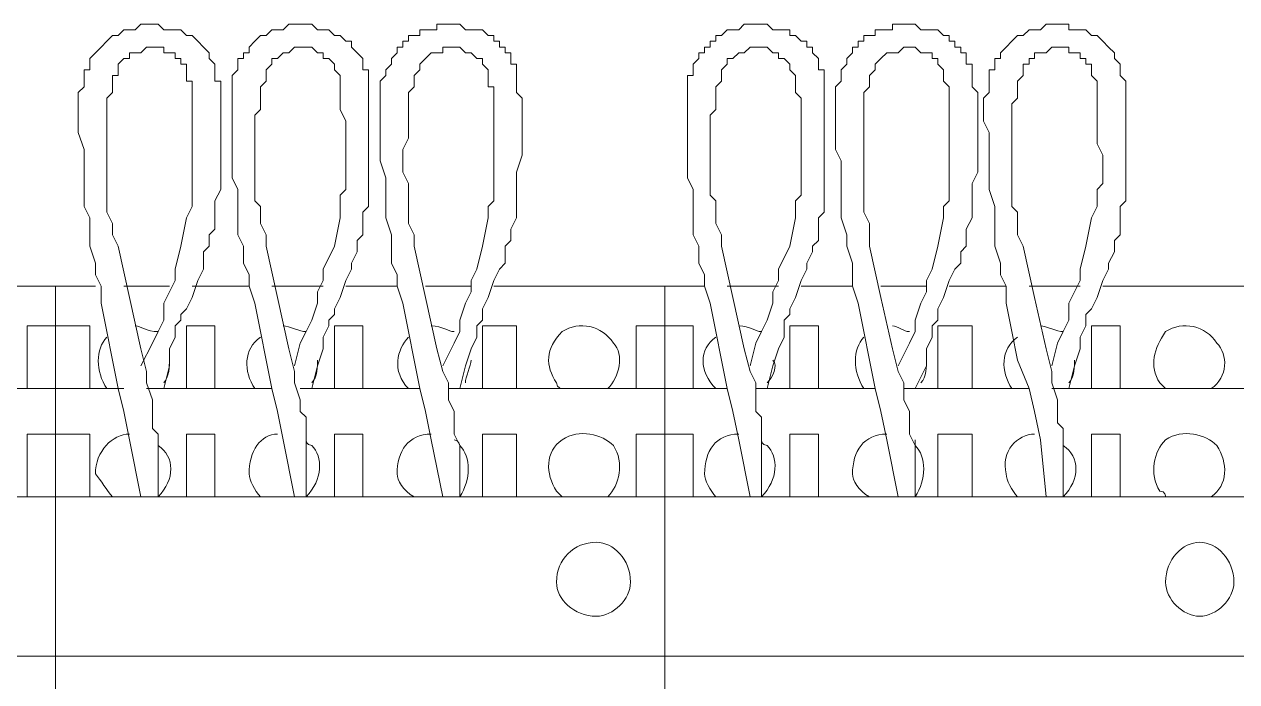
# Model space of a CAD drawing. Header units: millimetres. Extents: x 1004 to 59588, y 686 to 38112.
# Drawn here: x 17653.5 to 17778.8, y 2305.5 to 2373.4 of the extents above; entities that cross this region are included whole.
import ezdxf

# ---------------------------------------------------------------- set-up
doc = ezdxf.new("R2010")
doc.units = ezdxf.units.MM
doc.layers.add('PDF14_Geometry', color=7, linetype='Continuous')

msp = doc.modelspace()

# ---------------------------------------------------------------- linework, layer by layer
at = {"layer": 'PDF14_Geometry', "lineweight": 0}
for points in [[(17667.9, 2335.75), (17668.49, 2338.11), (17668.49, 2339.87), (17669.08, 2341.05), (17669.08, 2342.23), (17669.67, 2342.81), (17669.67, 2343.4), (17670.26, 2343.99), (17670.84, 2345.17), (17671.43, 2346.93), (17672.02, 2348.11), (17672.02, 2348.7), (17672.02, 2349.87), (17672.61, 2350.46), (17672.61, 2351.05), (17672.61, 2351.64), (17673.2, 2352.23), (17673.2, 2353.4), (17673.2, 2353.99), (17673.2, 2354.58), (17673.2, 2355.17), (17673.79, 2356.34), (17673.79, 2356.93), (17673.79, 2358.11), (17673.79, 2359.87), (17673.79, 2361.05), (17673.79, 2362.81), (17673.79, 2363.99), (17673.79, 2365.75), (17673.79, 2366.34), (17673.79, 2366.93), (17673.79, 2367.52), (17673.2, 2367.52), (17673.2, 2368.11), (17673.2, 2368.7), (17673.2, 2369.28), (17672.61, 2369.87), (17672.61, 2370.46), (17672.02, 2371.05), (17671.43, 2371.64), (17670.84, 2372.23), (17670.26, 2372.23), (17669.67, 2372.81), (17669.08, 2372.81), (17668.49, 2372.81), (17667.9, 2372.81), (17667.32, 2373.4), (17666.73, 2373.4), (17666.14, 2373.4), (17665.55, 2373.4), (17664.96, 2372.81), (17664.37, 2372.81), (17663.79, 2372.81), (17663.2, 2372.23), (17662.61, 2372.23), (17662.02, 2371.64), (17661.43, 2371.05), (17660.84, 2370.46), (17660.26, 2369.87), (17660.26, 2369.28), (17660.26, 2368.7), (17659.67, 2368.7), (17659.67, 2368.11), (17659.67, 2367.52), (17659.67, 2366.93), (17659.08, 2366.34), (17659.08, 2365.75), (17659.08, 2365.17), (17659.08, 2363.99), (17659.08, 2363.4), (17659.08, 2362.23), (17659.67, 2360.46), (17659.67, 2359.28), (17659.67, 2357.52), (17659.67, 2356.34), (17659.67, 2354.58), (17660.26, 2353.4), (17660.26, 2351.64), (17660.26, 2350.46), (17660.84, 2348.7), (17660.84, 2347.52), (17661.43, 2346.34), (17661.43, 2344.58), (17662.02, 2341.64), (17662.61, 2338.7), (17663.2, 2335.75), (17663.79, 2333.4), (17664.37, 2330.46), (17665.55, 2324.58)], [(17665.55, 2373.4), (17665.55, 2373.4)], [(17667.32, 2373.4), (17667.32, 2373.4)], [(17683.2, 2335.75), (17683.79, 2338.11), (17684.37, 2339.87), (17684.37, 2341.05), (17684.96, 2342.23), (17684.96, 2342.81), (17685.55, 2343.4), (17685.55, 2343.99), (17686.14, 2345.17), (17686.73, 2346.93), (17687.32, 2348.11), (17687.32, 2348.7), (17687.9, 2349.87), (17687.9, 2350.46), (17687.9, 2351.05), (17688.49, 2351.64), (17688.49, 2352.23), (17688.49, 2353.4), (17688.49, 2353.99), (17689.08, 2354.58), (17689.08, 2355.17), (17689.08, 2356.34), (17689.08, 2356.93), (17689.08, 2358.11), (17689.08, 2359.87), (17689.08, 2361.05), (17689.08, 2362.81), (17689.08, 2363.99), (17689.08, 2365.75), (17689.08, 2366.34), (17689.08, 2366.93), (17689.08, 2367.52), (17689.08, 2368.11), (17689.08, 2368.7), (17688.49, 2368.7), (17688.49, 2369.28), (17688.49, 2369.87), (17687.9, 2370.46), (17687.32, 2371.05), (17687.32, 2371.64), (17686.73, 2371.64), (17686.14, 2372.23), (17685.55, 2372.23), (17684.96, 2372.81), (17684.37, 2372.81), (17683.79, 2372.81), (17683.2, 2373.4), (17682.61, 2373.4), (17682.02, 2373.4), (17681.43, 2373.4), (17680.84, 2373.4), (17680.26, 2372.81), (17679.67, 2372.81), (17679.08, 2372.81), (17678.49, 2372.23), (17677.9, 2372.23), (17677.32, 2371.64), (17676.73, 2371.05), (17676.73, 2370.46), (17676.14, 2370.46), (17676.14, 2369.87), (17675.55, 2369.87), (17675.55, 2369.28), (17675.55, 2368.7), (17674.96, 2368.11), (17674.96, 2367.52), (17674.96, 2366.93), (17674.96, 2366.34), (17674.96, 2365.75), (17674.96, 2365.17), (17674.96, 2363.99), (17674.96, 2363.4), (17674.96, 2362.23), (17674.96, 2360.46), (17674.96, 2359.28), (17674.96, 2357.52), (17675.55, 2356.34), (17675.55, 2354.58), (17675.55, 2353.4), (17675.55, 2351.64), (17676.14, 2350.46), (17676.14, 2348.7), (17676.73, 2347.52), (17676.73, 2346.34), (17677.32, 2344.58), (17677.9, 2341.64), (17678.49, 2338.7), (17679.08, 2335.75)], [(17681.43, 2373.4), (17681.43, 2373.4)], [(17698.49, 2335.75), (17699.08, 2338.11), (17699.67, 2339.87), (17700.26, 2341.05), (17700.26, 2342.23), (17700.84, 2342.81), (17700.84, 2343.4), (17700.84, 2343.99), (17701.43, 2345.17), (17702.02, 2346.93), (17702.61, 2348.11), (17703.2, 2348.7), (17703.2, 2349.87), (17703.2, 2350.46), (17703.79, 2351.05), (17703.79, 2351.64), (17703.79, 2352.23), (17704.37, 2353.4), (17704.37, 2353.99), (17704.37, 2354.58), (17704.37, 2355.17), (17704.37, 2356.34), (17704.37, 2356.93), (17704.37, 2358.11), (17704.96, 2359.87), (17704.96, 2361.05), (17704.96, 2362.81), (17704.96, 2363.99), (17704.96, 2365.75), (17704.37, 2366.34), (17704.37, 2366.93), (17704.37, 2367.52), (17704.37, 2368.11), (17704.37, 2368.7), (17704.37, 2369.28), (17703.79, 2369.28), (17703.79, 2369.87), (17703.79, 2370.46), (17703.2, 2370.46), (17703.2, 2371.05), (17702.61, 2371.05), (17702.61, 2371.64), (17702.02, 2371.64), (17702.02, 2372.23), (17701.43, 2372.23), (17700.84, 2372.81), (17700.26, 2372.81), (17699.67, 2372.81), (17699.08, 2372.81), (17698.49, 2373.4), (17697.9, 2373.4), (17697.32, 2373.4), (17696.73, 2373.4), (17696.14, 2373.4), (17696.14, 2372.81), (17695.55, 2372.81), (17694.96, 2372.81), (17694.37, 2372.81), (17694.37, 2372.23), (17693.79, 2372.23), (17693.2, 2372.23), (17693.2, 2371.64), (17692.61, 2371.64), (17692.61, 2371.05), (17692.02, 2371.05), (17692.02, 2370.46), (17691.43, 2369.87), (17691.43, 2369.28), (17690.84, 2368.7), (17690.84, 2368.11), (17690.26, 2367.52), (17690.26, 2366.93), (17690.26, 2366.34), (17690.26, 2365.75), (17690.26, 2365.17), (17690.26, 2363.99), (17690.26, 2363.4), (17690.26, 2362.23), (17690.26, 2360.46), (17690.26, 2359.28), (17690.84, 2357.52), (17690.84, 2356.34), (17690.84, 2354.58), (17690.84, 2353.4), (17691.43, 2351.64), (17691.43, 2350.46), (17691.43, 2348.7), (17692.02, 2347.52), (17692.02, 2346.34), (17692.61, 2344.58), (17693.2, 2341.64), (17693.79, 2338.7), (17694.37, 2335.75)], [(17697.9, 2373.4), (17697.9, 2373.4)], [(17730.26, 2335.75), (17730.84, 2338.11), (17731.43, 2339.87), (17732.02, 2341.05), (17732.02, 2342.23), (17732.02, 2342.81), (17732.61, 2343.4), (17732.61, 2343.99), (17733.2, 2345.17), (17733.79, 2346.93), (17734.37, 2348.11), (17734.37, 2348.7), (17734.96, 2349.87), (17734.96, 2350.46), (17735.55, 2351.05), (17735.55, 2351.64), (17735.55, 2352.23), (17735.55, 2353.4), (17736.14, 2353.99), (17736.14, 2354.58), (17736.14, 2355.17), (17736.14, 2356.34), (17736.14, 2356.93), (17736.14, 2358.11), (17736.14, 2359.87), (17736.14, 2361.05), (17736.14, 2362.81), (17736.14, 2363.99), (17736.14, 2365.75), (17736.14, 2366.34), (17736.14, 2366.93), (17736.14, 2367.52), (17736.14, 2368.11), (17736.14, 2368.7), (17735.55, 2368.7), (17735.55, 2369.28), (17735.55, 2369.87), (17734.96, 2370.46), (17734.96, 2371.05), (17734.37, 2371.05), (17734.37, 2371.64), (17733.79, 2371.64), (17733.2, 2372.23), (17732.61, 2372.23), (17732.61, 2372.81), (17732.02, 2372.81), (17731.43, 2372.81), (17730.84, 2372.81), (17730.26, 2373.4), (17729.67, 2373.4), (17729.08, 2373.4), (17728.49, 2373.4), (17727.9, 2373.4), (17727.32, 2372.81), (17726.73, 2372.81), (17726.14, 2372.81), (17725.55, 2372.23), (17724.96, 2372.23), (17724.96, 2371.64), (17724.37, 2371.64), (17724.37, 2371.05), (17723.79, 2371.05), (17723.79, 2370.46), (17723.2, 2370.46), (17723.2, 2369.87), (17722.61, 2369.28), (17722.61, 2368.7), (17722.61, 2368.11), (17722.02, 2368.11), (17722.02, 2367.52), (17722.02, 2366.93), (17722.02, 2366.34), (17722.02, 2365.75), (17722.02, 2365.17), (17722.02, 2363.99), (17722.02, 2363.4), (17722.02, 2362.23), (17722.02, 2360.46), (17722.02, 2359.28), (17722.02, 2357.52), (17722.61, 2356.34), (17722.61, 2354.58), (17722.61, 2353.4), (17722.61, 2351.64), (17723.2, 2350.46), (17723.2, 2348.7), (17723.79, 2347.52), (17723.79, 2346.34)], [(17729.08, 2373.4), (17729.08, 2373.4)], [(17745.55, 2335.75), (17746.73, 2338.11), (17746.73, 2339.87), (17747.32, 2341.05), (17747.32, 2342.23), (17747.9, 2342.81), (17747.9, 2343.4), (17747.9, 2343.99), (17748.49, 2345.17), (17749.08, 2346.93), (17749.67, 2348.11), (17750.26, 2348.7), (17750.26, 2349.87), (17750.84, 2350.46), (17750.84, 2351.05), (17750.84, 2351.64), (17750.84, 2352.23), (17751.43, 2353.4), (17751.43, 2353.99), (17751.43, 2354.58), (17751.43, 2355.17), (17751.43, 2356.34), (17751.43, 2356.93), (17752.02, 2358.11), (17752.02, 2359.87), (17752.02, 2361.05), (17752.02, 2362.81), (17752.02, 2363.99), (17752.02, 2365.75), (17752.02, 2366.34), (17751.43, 2366.93), (17751.43, 2367.52), (17751.43, 2368.11), (17751.43, 2368.7), (17751.43, 2369.28), (17750.84, 2369.28), (17750.84, 2369.87), (17750.84, 2370.46), (17750.26, 2370.46), (17750.26, 2371.05), (17749.67, 2371.05), (17749.67, 2371.64), (17749.08, 2371.64), (17749.08, 2372.23), (17748.49, 2372.23), (17747.9, 2372.81), (17747.32, 2372.81), (17746.73, 2372.81), (17746.14, 2372.81), (17745.55, 2373.4), (17744.96, 2373.4), (17744.37, 2373.4), (17743.79, 2373.4), (17743.2, 2373.4), (17743.2, 2372.81), (17742.61, 2372.81), (17742.02, 2372.81), (17741.43, 2372.81), (17741.43, 2372.23), (17740.84, 2372.23), (17740.26, 2372.23), (17740.26, 2371.64), (17739.67, 2371.64), (17739.67, 2371.05), (17739.08, 2371.05), (17739.08, 2370.46), (17738.49, 2369.87), (17738.49, 2369.28), (17737.9, 2368.7), (17737.9, 2368.11), (17737.9, 2367.52), (17737.32, 2366.93), (17737.32, 2366.34), (17737.32, 2365.75), (17737.32, 2365.17), (17737.32, 2363.99), (17737.32, 2363.4), (17737.32, 2362.23), (17737.32, 2360.46), (17737.9, 2359.28), (17737.9, 2357.52), (17737.9, 2356.34), (17737.9, 2354.58), (17737.9, 2353.4), (17738.49, 2351.64), (17738.49, 2350.46), (17739.08, 2348.7), (17739.08, 2347.52), (17739.08, 2346.34), (17739.67, 2344.58), (17740.26, 2341.64), (17740.84, 2338.7), (17741.43, 2335.75)], [(17744.96, 2373.4), (17744.96, 2373.4)], [(17761.43, 2335.75), (17762.02, 2338.11), (17762.61, 2339.87), (17762.61, 2341.05), (17763.2, 2342.23), (17763.2, 2342.81), (17763.2, 2343.4), (17763.79, 2343.99), (17764.37, 2345.17), (17764.96, 2346.93), (17765.55, 2348.11), (17765.55, 2348.7), (17766.14, 2349.87), (17766.14, 2350.46), (17766.14, 2351.05), (17766.73, 2351.64), (17766.73, 2352.23), (17766.73, 2353.4), (17766.73, 2353.99), (17766.73, 2354.58), (17767.32, 2355.17), (17767.32, 2356.34), (17767.32, 2356.93), (17767.32, 2358.11), (17767.32, 2359.87), (17767.32, 2361.05), (17767.32, 2362.81), (17767.32, 2363.99), (17767.32, 2365.75), (17767.32, 2366.34), (17767.32, 2366.93), (17767.32, 2367.52), (17766.73, 2368.11), (17766.73, 2368.7), (17766.73, 2369.28), (17766.14, 2369.87), (17766.14, 2370.46), (17765.55, 2371.05), (17764.96, 2371.64), (17764.37, 2372.23), (17763.79, 2372.23), (17763.2, 2372.81), (17762.61, 2372.81), (17762.02, 2372.81), (17761.43, 2372.81), (17761.43, 2373.4), (17760.84, 2373.4), (17760.26, 2373.4), (17759.67, 2373.4), (17759.08, 2373.4), (17758.49, 2372.81), (17757.9, 2372.81), (17757.32, 2372.81), (17756.73, 2372.23), (17756.14, 2372.23), (17755.55, 2371.64), (17754.96, 2371.05), (17754.37, 2370.46), (17754.37, 2369.87), (17753.79, 2369.87), (17753.79, 2369.28), (17753.79, 2368.7), (17753.2, 2368.7), (17753.2, 2368.11), (17753.2, 2367.52), (17753.2, 2366.93), (17753.2, 2366.34), (17752.61, 2365.75), (17752.61, 2365.17), (17752.61, 2363.99), (17752.61, 2363.4), (17753.2, 2362.23), (17753.2, 2360.46), (17753.2, 2359.28), (17753.2, 2357.52), (17753.2, 2356.34), (17753.79, 2354.58), (17753.79, 2353.4), (17753.79, 2351.64), (17753.79, 2350.46), (17754.37, 2348.7), (17754.37, 2347.52), (17754.96, 2346.34), (17754.96, 2344.58), (17755.55, 2341.64), (17756.14, 2338.7), (17757.32, 2335.75)], [(17759.08, 2373.4), (17759.08, 2373.4)], [(17662.61, 2372.23), (17662.61, 2372.23)], [(17663.79, 2372.81), (17663.79, 2372.81)], [(17669.08, 2372.81), (17669.08, 2372.81)], [(17670.26, 2372.23), (17670.26, 2372.23)], [(17678.49, 2372.23), (17678.49, 2372.23)], [(17679.67, 2372.81), (17679.67, 2372.81)], [(17683.79, 2372.81), (17683.79, 2372.81)], [(17684.96, 2372.81), (17684.96, 2372.81)], [(17686.14, 2372.23), (17686.14, 2372.23)], [(17699.67, 2372.81), (17699.67, 2372.81)], [(17701.43, 2372.23), (17701.43, 2372.23)], [(17725.55, 2372.23), (17725.55, 2372.23)], [(17726.73, 2372.81), (17726.73, 2372.81)], [(17730.84, 2372.81), (17730.84, 2372.81)], [(17733.2, 2372.23), (17733.2, 2372.23)], [(17747.32, 2372.81), (17747.32, 2372.81)], [(17748.49, 2372.23), (17748.49, 2372.23)], [(17756.14, 2372.23), (17756.14, 2372.23)], [(17757.32, 2372.81), (17757.32, 2372.81)], [(17763.2, 2372.81), (17763.2, 2372.81)], [(17764.37, 2372.23), (17764.37, 2372.23)], [(17661.43, 2371.05), (17661.43, 2371.05)], [(17662.02, 2371.64), (17662.02, 2371.64)], [(17665.55, 2338.11), (17666.73, 2340.46), (17667.32, 2341.64), (17667.9, 2342.81), (17667.9, 2344.58), (17668.49, 2345.75), (17669.08, 2346.93), (17669.08, 2348.11), (17669.67, 2350.46), (17670.26, 2353.4), (17670.84, 2354.58), (17670.84, 2355.17), (17670.84, 2355.75), (17670.84, 2356.34), (17670.84, 2356.93), (17670.84, 2357.52), (17670.84, 2358.11), (17670.84, 2359.28), (17670.84, 2359.87), (17670.84, 2361.05), (17670.84, 2362.23), (17670.84, 2363.4), (17670.84, 2364.58), (17670.84, 2365.75), (17670.84, 2366.34), (17670.84, 2366.93), (17670.84, 2367.52), (17670.26, 2367.52), (17670.26, 2368.11), (17670.26, 2368.7), (17670.26, 2369.28), (17669.67, 2369.28), (17669.67, 2369.87), (17669.08, 2369.87), (17669.08, 2370.46), (17668.49, 2370.46), (17667.9, 2370.46), (17667.9, 2371.05), (17667.32, 2371.05), (17666.73, 2371.05), (17666.14, 2371.05), (17665.55, 2370.46), (17664.96, 2370.46), (17664.37, 2370.46), (17664.37, 2369.87), (17663.79, 2369.87), (17663.2, 2369.28), (17663.2, 2368.7), (17663.2, 2368.11), (17662.61, 2368.11), (17662.61, 2367.52), (17662.61, 2366.93), (17662.61, 2366.34), (17662.02, 2365.75), (17662.02, 2365.17), (17662.02, 2364.58), (17662.02, 2363.99), (17662.02, 2363.4), (17662.02, 2361.64), (17662.02, 2360.46), (17662.02, 2359.28), (17662.02, 2358.11), (17662.02, 2356.93), (17662.02, 2355.75), (17662.02, 2355.17), (17662.02, 2354.58), (17662.02, 2353.99), (17662.61, 2352.81), (17662.61, 2351.64), (17663.2, 2350.46), (17664.37, 2345.17), (17665.55, 2339.87), (17666.14, 2337.52), (17666.14, 2336.34), (17666.73, 2334.58), (17666.73, 2333.4), (17666.73, 2332.81), (17666.73, 2332.23), (17666.73, 2331.64), (17667.32, 2331.05), (17667.32, 2329.87), (17667.32, 2328.7), (17667.32, 2326.93), (17667.32, 2324.58)], [(17666.14, 2371.05), (17666.14, 2371.05)], [(17671.43, 2371.64), (17671.43, 2371.64)], [(17672.02, 2371.05), (17672.02, 2371.05)], [(17676.73, 2371.05), (17676.73, 2371.05)], [(17677.32, 2371.64), (17677.32, 2371.64)], [(17681.43, 2338.11), (17682.02, 2340.46), (17682.61, 2341.64), (17683.2, 2342.81), (17683.79, 2344.58), (17683.79, 2345.75), (17684.37, 2346.93), (17684.37, 2348.11), (17685.55, 2350.46), (17686.14, 2353.4), (17686.14, 2354.58), (17686.14, 2355.17), (17686.14, 2355.75), (17686.73, 2356.34), (17686.73, 2356.93), (17686.73, 2357.52), (17686.73, 2358.11), (17686.73, 2359.28), (17686.73, 2359.87), (17686.73, 2361.05), (17686.73, 2362.23), (17686.73, 2363.4), (17686.14, 2364.58), (17686.14, 2365.75), (17686.14, 2366.34), (17686.14, 2366.93), (17686.14, 2367.52), (17686.14, 2368.11), (17685.55, 2368.7), (17685.55, 2369.28), (17684.96, 2369.87), (17684.37, 2369.87), (17684.37, 2370.46), (17683.79, 2370.46), (17683.2, 2371.05), (17682.61, 2371.05), (17682.02, 2371.05), (17681.43, 2371.05), (17680.84, 2370.46), (17680.26, 2370.46), (17679.67, 2369.87), (17679.08, 2369.87), (17679.08, 2369.28), (17678.49, 2368.7), (17678.49, 2368.11), (17678.49, 2367.52), (17677.9, 2366.93), (17677.9, 2366.34), (17677.9, 2365.75), (17677.9, 2365.17), (17677.9, 2364.58), (17677.32, 2363.99), (17677.32, 2363.4), (17677.32, 2361.64), (17677.32, 2360.46), (17677.32, 2359.28), (17677.32, 2358.11), (17677.32, 2356.93), (17677.32, 2355.75), (17677.32, 2355.17), (17677.9, 2354.58), (17677.9, 2353.99), (17677.9, 2352.81), (17678.49, 2351.64), (17678.49, 2350.46), (17679.67, 2345.17), (17680.84, 2339.87), (17681.43, 2337.52), (17681.43, 2336.34), (17682.02, 2334.58), (17682.02, 2333.4), (17682.61, 2332.81), (17682.61, 2332.23), (17682.61, 2331.64), (17682.61, 2331.05), (17682.61, 2329.87), (17682.61, 2328.7), (17682.61, 2326.93), (17682.61, 2324.58)], [(17682.61, 2371.05), (17682.61, 2371.05)], [(17687.32, 2371.05), (17687.32, 2371.05)], [(17696.73, 2338.11), (17697.9, 2340.46), (17698.49, 2341.64), (17698.49, 2342.81), (17699.08, 2344.58), (17699.67, 2345.75), (17699.67, 2346.93), (17700.26, 2348.11), (17700.84, 2350.46), (17701.43, 2353.4), (17701.43, 2354.58), (17702.02, 2355.17), (17702.02, 2355.75), (17702.02, 2356.34), (17702.02, 2356.93), (17702.02, 2357.52), (17702.02, 2358.11), (17702.02, 2359.28), (17702.02, 2359.87), (17702.02, 2361.05), (17702.02, 2362.23), (17702.02, 2363.4), (17702.02, 2364.58), (17702.02, 2365.75), (17702.02, 2366.34), (17702.02, 2366.93), (17701.43, 2366.93), (17701.43, 2367.52), (17701.43, 2368.11), (17701.43, 2368.7), (17700.84, 2369.28), (17700.84, 2369.87), (17700.26, 2369.87), (17699.67, 2370.46), (17699.08, 2370.46), (17698.49, 2371.05), (17697.9, 2371.05), (17697.32, 2371.05), (17696.73, 2371.05), (17696.73, 2370.46), (17696.14, 2370.46), (17695.55, 2370.46), (17694.96, 2369.87), (17694.37, 2369.28), (17694.37, 2368.7), (17693.79, 2368.11), (17693.79, 2367.52), (17693.79, 2366.93), (17693.2, 2366.34), (17693.2, 2365.75), (17693.2, 2365.17), (17693.2, 2364.58), (17693.2, 2363.99), (17693.2, 2363.4), (17693.2, 2361.64), (17692.61, 2360.46), (17692.61, 2359.28), (17692.61, 2358.11), (17693.2, 2356.93), (17693.2, 2355.75), (17693.2, 2355.17), (17693.2, 2354.58), (17693.2, 2353.99), (17693.2, 2352.81), (17693.79, 2351.64), (17693.79, 2350.46), (17694.96, 2345.17), (17696.14, 2339.87), (17696.73, 2337.52), (17697.32, 2336.34), (17697.32, 2334.58), (17697.9, 2333.4), (17697.9, 2332.81), (17697.9, 2332.23), (17697.9, 2331.64), (17697.9, 2331.05), (17698.49, 2329.87), (17698.49, 2328.7), (17698.49, 2326.93), (17698.49, 2324.58)], [(17698.49, 2371.05), (17698.49, 2371.05)], [(17728.49, 2338.11), (17729.08, 2340.46), (17729.67, 2341.64), (17730.26, 2342.81), (17730.84, 2344.58), (17730.84, 2345.75), (17731.43, 2346.93), (17731.43, 2348.11), (17732.61, 2350.46), (17733.2, 2353.4), (17733.2, 2354.58), (17733.2, 2355.17), (17733.79, 2355.75), (17733.79, 2356.34), (17733.79, 2356.93), (17733.79, 2357.52), (17733.79, 2358.11), (17733.79, 2359.28), (17733.79, 2359.87), (17733.79, 2361.05), (17733.79, 2362.23), (17733.79, 2363.4), (17733.79, 2364.58), (17733.79, 2365.75), (17733.2, 2366.34), (17733.2, 2366.93), (17733.2, 2367.52), (17733.2, 2368.11), (17732.61, 2368.7), (17732.61, 2369.28), (17732.02, 2369.87), (17731.43, 2369.87), (17731.43, 2370.46), (17730.84, 2370.46), (17730.26, 2371.05), (17729.67, 2371.05), (17729.08, 2371.05), (17728.49, 2371.05), (17727.9, 2370.46), (17727.32, 2370.46), (17726.73, 2369.87), (17726.14, 2369.87), (17726.14, 2369.28), (17725.55, 2368.7), (17725.55, 2368.11), (17725.55, 2367.52), (17724.96, 2366.93), (17724.96, 2366.34), (17724.96, 2365.75), (17724.96, 2365.17), (17724.96, 2364.58), (17724.37, 2363.99), (17724.37, 2363.4), (17724.37, 2361.64), (17724.37, 2360.46), (17724.37, 2359.28), (17724.37, 2358.11), (17724.37, 2356.93), (17724.37, 2355.75), (17724.96, 2355.17), (17724.96, 2354.58), (17724.96, 2353.99), (17724.96, 2352.81), (17725.55, 2351.64), (17725.55, 2350.46), (17726.73, 2345.17), (17727.9, 2339.87), (17728.49, 2337.52), (17729.08, 2336.34), (17729.08, 2334.58), (17729.08, 2333.4), (17729.67, 2332.81), (17729.67, 2332.23), (17729.67, 2331.64), (17729.67, 2331.05), (17729.67, 2329.87), (17729.67, 2328.7), (17729.67, 2326.93), (17729.67, 2324.58)], [(17729.67, 2371.05), (17729.67, 2371.05)], [(17743.79, 2338.11), (17744.96, 2340.46), (17745.55, 2341.64), (17745.55, 2342.81), (17746.14, 2344.58), (17746.73, 2345.75), (17746.73, 2346.93), (17747.32, 2348.11), (17747.9, 2350.46), (17748.49, 2353.4), (17748.49, 2354.58), (17749.08, 2355.17), (17749.08, 2355.75), (17749.08, 2356.34), (17749.08, 2356.93), (17749.08, 2357.52), (17749.08, 2358.11), (17749.08, 2359.28), (17749.08, 2359.87), (17749.08, 2361.05), (17749.08, 2362.23), (17749.08, 2363.4), (17749.08, 2364.58), (17749.08, 2365.75), (17749.08, 2366.34), (17749.08, 2366.93), (17748.49, 2367.52), (17748.49, 2368.11), (17748.49, 2368.7), (17747.9, 2369.28), (17747.9, 2369.87), (17747.32, 2369.87), (17747.32, 2370.46), (17746.73, 2370.46), (17746.14, 2370.46), (17745.55, 2371.05), (17744.96, 2371.05), (17744.37, 2371.05), (17743.79, 2370.46), (17743.2, 2370.46), (17742.61, 2370.46), (17742.02, 2369.87), (17741.43, 2369.28), (17741.43, 2368.7), (17740.84, 2368.11), (17740.84, 2367.52), (17740.84, 2366.93), (17740.26, 2366.34), (17740.26, 2365.75), (17740.26, 2365.17), (17740.26, 2364.58), (17740.26, 2363.99), (17740.26, 2363.4), (17740.26, 2361.64), (17740.26, 2360.46), (17740.26, 2359.28), (17740.26, 2358.11), (17740.26, 2356.93), (17740.26, 2355.75), (17740.26, 2355.17), (17740.26, 2354.58), (17740.26, 2353.99), (17740.84, 2352.81), (17740.84, 2351.64), (17740.84, 2350.46), (17742.02, 2345.17), (17743.2, 2339.87), (17743.79, 2337.52), (17744.37, 2336.34), (17744.37, 2334.58), (17744.96, 2333.4), (17744.96, 2332.81), (17744.96, 2332.23), (17744.96, 2331.64), (17744.96, 2331.05), (17745.55, 2329.87), (17745.55, 2328.7), (17745.55, 2326.93), (17745.55, 2324.58)], [(17744.37, 2371.05), (17744.37, 2371.05)], [(17745.55, 2371.05), (17745.55, 2371.05)], [(17754.96, 2371.05), (17754.96, 2371.05)], [(17755.55, 2371.64), (17755.55, 2371.64)], [(17759.67, 2338.11), (17760.26, 2340.46), (17760.84, 2341.64), (17761.43, 2342.81), (17761.43, 2344.58), (17762.02, 2345.75), (17762.61, 2346.93), (17762.61, 2348.11), (17763.2, 2350.46), (17763.79, 2353.4), (17764.37, 2354.58), (17764.37, 2355.17), (17764.37, 2355.75), (17764.37, 2356.34), (17764.96, 2356.93), (17764.96, 2357.52), (17764.96, 2358.11), (17764.96, 2359.28), (17764.96, 2359.87), (17764.37, 2361.05), (17764.37, 2362.23), (17764.37, 2363.4), (17764.37, 2364.58), (17764.37, 2365.75), (17764.37, 2366.34), (17764.37, 2366.93), (17764.37, 2367.52), (17763.79, 2368.11), (17763.79, 2368.7), (17763.79, 2369.28), (17763.2, 2369.28), (17763.2, 2369.87), (17762.61, 2369.87), (17762.61, 2370.46), (17762.02, 2370.46), (17761.43, 2370.46), (17761.43, 2371.05), (17760.84, 2371.05), (17760.26, 2371.05), (17759.67, 2371.05), (17759.08, 2370.46), (17758.49, 2370.46), (17757.9, 2370.46), (17757.9, 2369.87), (17757.32, 2369.87), (17757.32, 2369.28), (17756.73, 2369.28), (17756.73, 2368.7), (17756.73, 2368.11), (17756.14, 2367.52), (17756.14, 2366.93), (17756.14, 2366.34), (17756.14, 2365.75), (17755.55, 2365.17), (17755.55, 2364.58), (17755.55, 2363.99), (17755.55, 2363.4), (17755.55, 2361.64), (17755.55, 2360.46), (17755.55, 2359.28), (17755.55, 2358.11), (17755.55, 2356.93), (17755.55, 2355.75), (17755.55, 2355.17), (17755.55, 2354.58), (17756.14, 2353.99), (17756.14, 2352.81), (17756.14, 2351.64), (17756.73, 2350.46), (17757.9, 2345.17), (17759.08, 2339.87), (17759.67, 2337.52), (17759.67, 2336.34), (17760.26, 2334.58), (17760.26, 2333.4), (17760.26, 2332.81), (17760.26, 2332.23), (17760.84, 2331.64), (17760.84, 2331.05), (17760.84, 2329.87), (17760.84, 2328.7), (17760.84, 2326.93), (17760.84, 2324.58)], [(17760.26, 2371.05), (17760.26, 2371.05)], [(17764.96, 2371.64), (17764.96, 2371.64)], [(17765.55, 2371.05), (17765.55, 2371.05)], [(17660.26, 2369.87), (17660.26, 2369.87)], [(17660.84, 2370.46), (17660.84, 2370.46)], [(17663.79, 2369.87), (17663.79, 2369.87)], [(17664.37, 2370.46), (17664.37, 2370.46)], [(17664.96, 2370.46), (17664.96, 2370.46)], [(17664.96, 2370.46), (17664.96, 2370.46)], [(17668.49, 2370.46), (17668.49, 2370.46)], [(17668.49, 2370.46), (17668.49, 2370.46)], [(17669.08, 2370.46), (17669.08, 2370.46)], [(17669.08, 2369.87), (17669.08, 2369.87)], [(17672.61, 2370.46), (17672.61, 2370.46)], [(17679.67, 2369.87), (17679.67, 2369.87)], [(17680.26, 2370.46), (17680.26, 2370.46)], [(17680.26, 2370.46), (17680.26, 2370.46)], [(17680.26, 2370.46), (17680.26, 2370.46)], [(17680.84, 2370.46), (17680.84, 2370.46)], [(17683.79, 2370.46), (17683.79, 2370.46)], [(17683.79, 2370.46), (17683.79, 2370.46)], [(17684.37, 2370.46), (17684.37, 2370.46)], [(17684.37, 2370.46), (17684.37, 2370.46)], [(17684.96, 2369.87), (17684.96, 2369.87)], [(17687.9, 2370.46), (17687.9, 2370.46)], [(17691.43, 2369.87), (17691.43, 2369.87)], [(17692.02, 2370.46), (17692.02, 2370.46)], [(17694.96, 2369.87), (17694.96, 2369.87)], [(17694.96, 2369.87), (17694.96, 2369.87)], [(17695.55, 2370.46), (17695.55, 2370.46)], [(17695.55, 2370.46), (17695.55, 2370.46)], [(17696.14, 2370.46), (17696.14, 2370.46)], [(17699.08, 2370.46), (17699.08, 2370.46)], [(17699.67, 2370.46), (17699.67, 2370.46)], [(17699.67, 2370.46), (17699.67, 2370.46)], [(17699.67, 2370.46), (17699.67, 2370.46)], [(17700.26, 2369.87), (17700.26, 2369.87)], [(17723.2, 2369.87), (17723.2, 2369.87)], [(17726.73, 2369.87), (17726.73, 2369.87)], [(17727.32, 2370.46), (17727.32, 2370.46)], [(17727.32, 2370.46), (17727.32, 2370.46)], [(17727.32, 2370.46), (17727.32, 2370.46)], [(17727.9, 2370.46), (17727.9, 2370.46)], [(17730.84, 2370.46), (17730.84, 2370.46)], [(17730.84, 2370.46), (17730.84, 2370.46)], [(17731.43, 2370.46), (17731.43, 2370.46)], [(17731.43, 2370.46), (17731.43, 2370.46)], [(17732.02, 2369.87), (17732.02, 2369.87)], [(17734.96, 2370.46), (17734.96, 2370.46)], [(17738.49, 2369.87), (17738.49, 2369.87)], [(17739.08, 2370.46), (17739.08, 2370.46)], [(17742.02, 2369.87), (17742.02, 2369.87)], [(17742.02, 2369.87), (17742.02, 2369.87)], [(17742.61, 2370.46), (17742.61, 2370.46)], [(17743.2, 2370.46), (17743.2, 2370.46)], [(17743.2, 2370.46), (17743.2, 2370.46)], [(17746.14, 2370.46), (17746.14, 2370.46)], [(17746.73, 2370.46), (17746.73, 2370.46)], [(17746.73, 2370.46), (17746.73, 2370.46)], [(17747.32, 2369.87), (17747.32, 2369.87)], [(17754.37, 2370.46), (17754.37, 2370.46)], [(17757.32, 2369.87), (17757.32, 2369.87)], [(17758.49, 2370.46), (17758.49, 2370.46)], [(17758.49, 2370.46), (17758.49, 2370.46)], [(17758.49, 2370.46), (17758.49, 2370.46)], [(17762.02, 2370.46), (17762.02, 2370.46)], [(17762.02, 2370.46), (17762.02, 2370.46)], [(17762.61, 2370.46), (17762.61, 2370.46)], [(17763.2, 2369.87), (17763.2, 2369.87)], [(17766.14, 2370.46), (17766.14, 2370.46)], [(17659.67, 2368.11), (17659.67, 2368.11)], [(17663.2, 2369.28), (17663.2, 2369.28)], [(17670.26, 2368.7), (17670.26, 2368.7)], [(17673.2, 2369.28), (17673.2, 2369.28)], [(17673.2, 2368.7), (17673.2, 2368.7)], [(17674.96, 2368.11), (17674.96, 2368.11)], [(17675.55, 2368.7), (17675.55, 2368.7)], [(17678.49, 2368.11), (17678.49, 2368.11)], [(17679.08, 2369.28), (17679.08, 2369.28)], [(17685.55, 2369.28), (17685.55, 2369.28)], [(17685.55, 2368.7), (17685.55, 2368.7)], [(17688.49, 2369.28), (17688.49, 2369.28)], [(17690.84, 2368.7), (17690.84, 2368.7)], [(17690.84, 2368.11), (17690.84, 2368.11)], [(17693.79, 2368.11), (17693.79, 2368.11)], [(17694.37, 2369.28), (17694.37, 2369.28)], [(17700.84, 2369.28), (17700.84, 2369.28)], [(17701.43, 2368.7), (17701.43, 2368.7)], [(17704.37, 2368.7), (17704.37, 2368.7)], [(17722.61, 2368.7), (17722.61, 2368.7)], [(17725.55, 2368.11), (17725.55, 2368.11)], [(17726.14, 2369.28), (17726.14, 2369.28)], [(17732.61, 2369.28), (17732.61, 2369.28)], [(17732.61, 2368.7), (17732.61, 2368.7)], [(17735.55, 2369.28), (17735.55, 2369.28)], [(17737.9, 2368.7), (17737.9, 2368.7)], [(17737.9, 2368.11), (17737.9, 2368.11)], [(17740.84, 2368.11), (17740.84, 2368.11)], [(17741.43, 2369.28), (17741.43, 2369.28)], [(17747.9, 2369.28), (17747.9, 2369.28)], [(17748.49, 2368.7), (17748.49, 2368.7)], [(17751.43, 2368.7), (17751.43, 2368.7)], [(17753.2, 2368.11), (17753.2, 2368.11)], [(17756.73, 2368.11), (17756.73, 2368.11)], [(17763.79, 2368.7), (17763.79, 2368.7)], [(17766.73, 2369.28), (17766.73, 2369.28)], [(17766.73, 2368.7), (17766.73, 2368.7)], [(17659.67, 2366.93), (17659.67, 2366.93)], [(17670.84, 2366.93), (17670.84, 2366.93)], [(17674.96, 2366.93), (17674.96, 2366.93)], [(17686.14, 2367.52), (17686.14, 2367.52)], [(17686.14, 2366.93), (17686.14, 2366.93)], [(17689.08, 2367.52), (17689.08, 2367.52)], [(17690.26, 2366.93), (17690.26, 2366.93)], [(17701.43, 2367.52), (17701.43, 2367.52)], [(17704.37, 2367.52), (17704.37, 2367.52)], [(17722.02, 2366.93), (17722.02, 2366.93)], [(17733.2, 2367.52), (17733.2, 2367.52)], [(17733.2, 2366.93), (17733.2, 2366.93)], [(17736.14, 2367.52), (17736.14, 2367.52)], [(17737.32, 2366.93), (17737.32, 2366.93)], [(17748.49, 2367.52), (17748.49, 2367.52)], [(17749.08, 2366.93), (17749.08, 2366.93)], [(17751.43, 2367.52), (17751.43, 2367.52)], [(17753.2, 2366.93), (17753.2, 2366.93)], [(17764.37, 2367.52), (17764.37, 2367.52)], [(17764.37, 2366.93), (17764.37, 2366.93)], [(17767.32, 2367.52), (17767.32, 2367.52)], [(17639.67, 2346.34), (17656.73, 2346.34), (17656.73, 2252.81), (17639.67, 2252.81)], [(17660.84, 2346.34), (17656.73, 2346.34), (17656.73, 2252.81), (17660.84, 2252.81)], [(17663.79, 2346.34), (17668.49, 2346.34)], [(17670.84, 2346.34), (17676.73, 2346.34)], [(17679.08, 2346.34), (17684.37, 2346.34)], [(17686.73, 2346.34), (17692.02, 2346.34)], [(17694.96, 2346.34), (17699.67, 2346.34)], [(17702.02, 2346.34), (17719.67, 2346.34), (17719.67, 2252.81), (17702.02, 2252.81)], [(17726.14, 2335.75), (17725.55, 2338.7), (17724.96, 2341.64), (17724.37, 2344.58), (17723.79, 2346.34), (17719.67, 2346.34), (17719.67, 2252.81), (17723.79, 2252.81)], [(17726.14, 2346.34), (17731.43, 2346.34)], [(17733.79, 2346.34), (17739.08, 2346.34)], [(17742.02, 2346.34), (17746.73, 2346.34)], [(17749.08, 2346.34), (17754.96, 2346.34)], [(17757.32, 2346.34), (17762.61, 2346.34)], [(17764.96, 2346.34), (17782.02, 2346.34), (17782.02, 2252.81), (17764.96, 2252.81)], [(17660.26, 2335.75), (17660.26, 2342.23), (17656.73, 2342.23), (17653.79, 2342.23), (17653.79, 2335.75)], [(17673.2, 2335.75), (17673.2, 2342.23), (17670.26, 2342.23), (17670.26, 2335.75)], [(17688.49, 2335.75), (17688.49, 2342.23), (17685.55, 2342.23), (17685.55, 2335.75)], [(17704.37, 2335.75), (17704.37, 2342.23), (17700.84, 2342.23), (17700.84, 2335.75)], [(17722.61, 2335.75), (17722.61, 2342.23), (17719.67, 2342.23), (17716.73, 2342.23), (17716.73, 2335.75)], [(17735.55, 2335.75), (17735.55, 2342.23), (17732.61, 2342.23), (17732.61, 2335.75)], [(17751.43, 2335.75), (17751.43, 2342.23), (17747.9, 2342.23), (17747.9, 2335.75)], [(17766.73, 2335.75), (17766.73, 2342.23), (17763.79, 2342.23), (17763.79, 2335.75)], [(17634.96, 2335.75), (17656.73, 2335.75), (17663.79, 2335.75)], [(17662.02, 2335.75), (17662.61, 2335.75)], [(17666.14, 2335.75), (17679.08, 2335.75), (17679.67, 2333.4), (17680.26, 2330.46), (17681.43, 2324.58)], [(17682.02, 2335.75), (17694.37, 2335.75), (17694.96, 2333.4), (17695.55, 2330.46), (17696.73, 2324.58)], [(17697.32, 2335.75), (17719.67, 2335.75), (17726.14, 2335.75), (17726.73, 2333.4), (17727.32, 2330.46), (17728.49, 2324.58)], [(17724.96, 2335.75), (17724.96, 2335.75)], [(17729.08, 2335.75), (17741.43, 2335.75), (17742.02, 2333.4), (17742.61, 2330.46), (17743.79, 2324.58)], [(17744.37, 2335.75), (17757.32, 2335.75), (17757.9, 2333.4), (17758.49, 2330.46), (17759.08, 2324.58)], [(17755.55, 2335.75), (17756.14, 2335.75)], [(17759.67, 2335.75), (17782.02, 2335.75), (17788.49, 2335.75), (17789.08, 2333.4), (17789.67, 2330.46), (17790.84, 2324.58)], [(17660.26, 2324.58), (17660.26, 2331.05), (17656.73, 2331.05), (17653.79, 2331.05), (17653.79, 2324.58)], [(17673.2, 2324.58), (17673.2, 2331.05), (17670.26, 2331.05), (17670.26, 2324.58)], [(17688.49, 2324.58), (17688.49, 2331.05), (17685.55, 2331.05), (17685.55, 2324.58)], [(17704.37, 2324.58), (17704.37, 2331.05), (17700.84, 2331.05), (17700.84, 2324.58)], [(17722.61, 2324.58), (17722.61, 2331.05), (17719.67, 2331.05), (17716.73, 2331.05), (17716.73, 2324.58)], [(17735.55, 2324.58), (17735.55, 2331.05), (17732.61, 2331.05), (17732.61, 2324.58)], [(17751.43, 2324.58), (17751.43, 2331.05), (17747.9, 2331.05), (17747.9, 2324.58)], [(17766.73, 2324.58), (17766.73, 2331.05), (17763.79, 2331.05), (17763.79, 2324.58)], [(17667.32, 2329.87), (17667.32, 2330.46)], [(17745.55, 2329.87), (17745.55, 2330.46)], [(17760.84, 2329.87), (17760.84, 2330.46)], [(17406.73, 2324.58), (17469.08, 2324.58), (17532.02, 2324.58), (17594.37, 2324.58), (17656.73, 2324.58), (17719.67, 2324.58), (17782.02, 2324.58), (17844.96, 2324.58), (17907.32, 2324.58)], [(17708.49, 2325.17), (17709.08, 2324.58)], [(17406.73, 2308.11), (17469.08, 2308.11), (17532.02, 2308.11), (17594.37, 2308.11), (17656.73, 2308.11), (17719.67, 2308.11), (17782.02, 2308.11), (17844.96, 2308.11), (17907.32, 2308.11)]]:
    msp.add_lwpolyline(points, dxfattribs=at)
for points in [[(17667.32, 2341.64), (17666.14, 2341.64), (17665.55, 2342.23), (17664.96, 2342.23)], [(17682.61, 2341.64), (17682.02, 2341.64), (17680.84, 2342.23), (17680.26, 2342.23)], [(17697.9, 2341.64), (17697.32, 2341.64), (17696.73, 2342.23), (17695.55, 2342.23)], [(17714.37, 2340.46), (17713.2, 2342.23), (17710.84, 2342.81), (17709.08, 2341.64)], [(17729.67, 2341.64), (17729.08, 2341.64), (17728.49, 2342.23), (17727.32, 2342.23)], [(17744.96, 2341.64), (17744.37, 2341.64), (17743.79, 2342.23), (17743.2, 2342.23)], [(17760.84, 2341.64), (17760.26, 2341.64), (17759.08, 2342.23), (17758.49, 2342.23)], [(17776.73, 2340.46), (17775.55, 2342.23), (17773.2, 2342.81), (17771.43, 2341.64)], [(17662.02, 2341.05), (17660.84, 2339.87), (17660.84, 2337.52), (17662.02, 2335.75)], [(17677.9, 2341.05), (17676.14, 2339.87), (17676.14, 2337.52), (17677.32, 2335.75)], [(17693.2, 2341.05), (17692.02, 2339.87), (17691.43, 2337.52), (17693.2, 2335.75)], [(17709.08, 2341.64), (17707.32, 2339.87), (17707.32, 2338.11), (17708.49, 2336.34)], [(17724.96, 2341.05), (17723.2, 2339.87), (17723.2, 2337.52), (17724.96, 2335.75)], [(17740.26, 2341.05), (17739.08, 2339.87), (17739.08, 2337.52), (17740.26, 2335.75)], [(17756.14, 2341.05), (17754.37, 2339.87), (17754.37, 2337.52), (17755.55, 2335.75)], [(17771.43, 2341.64), (17770.26, 2339.87), (17769.67, 2338.11), (17770.84, 2336.34)], [(17713.79, 2335.75), (17714.96, 2336.93), (17715.55, 2339.28), (17714.37, 2340.46)], [(17776.14, 2335.75), (17777.9, 2336.93), (17777.9, 2339.28), (17776.73, 2340.46)], [(17667.9, 2336.34), (17668.49, 2336.93), (17668.49, 2338.11), (17668.49, 2338.7)], [(17683.2, 2336.34), (17683.79, 2336.93), (17683.79, 2338.11), (17683.79, 2338.7)], [(17699.08, 2336.34), (17699.08, 2336.93), (17699.67, 2338.11), (17699.67, 2338.7)], [(17730.26, 2336.34), (17730.84, 2336.93), (17731.43, 2338.11), (17730.84, 2338.7)], [(17746.14, 2336.34), (17746.73, 2336.93), (17746.73, 2338.11), (17746.73, 2338.7)], [(17761.43, 2336.34), (17762.02, 2336.93), (17762.02, 2338.11), (17762.02, 2338.7)], [(17677.32, 2335.75), (17677.9, 2335.75), (17677.9, 2335.75), (17677.9, 2335.75)], [(17693.2, 2335.75), (17693.2, 2335.75), (17693.2, 2335.75), (17693.79, 2335.75)], [(17708.49, 2336.34), (17708.49, 2335.75), (17709.08, 2335.75), (17709.08, 2335.75)], [(17740.26, 2335.75), (17740.26, 2335.75), (17740.26, 2335.75), (17740.84, 2335.75)], [(17770.84, 2336.34), (17771.43, 2335.75), (17771.43, 2335.75), (17771.43, 2335.75)], [(17664.37, 2331.05), (17662.61, 2331.05), (17660.84, 2329.28), (17660.84, 2326.93)], [(17679.67, 2331.05), (17677.9, 2331.05), (17676.73, 2329.28), (17676.73, 2326.93)], [(17695.55, 2331.05), (17693.2, 2331.05), (17692.02, 2329.28), (17692.02, 2326.93)], [(17714.37, 2329.87), (17713.2, 2331.05), (17710.84, 2331.64), (17709.08, 2330.46)], [(17727.32, 2331.05), (17724.96, 2331.05), (17723.79, 2329.28), (17723.79, 2326.93)], [(17742.61, 2331.05), (17740.26, 2331.05), (17739.08, 2329.28), (17739.08, 2326.93)], [(17757.9, 2331.05), (17756.14, 2331.05), (17754.37, 2329.28), (17754.96, 2326.93)], [(17776.73, 2329.87), (17775.55, 2331.05), (17773.2, 2331.64), (17771.43, 2330.46)], [(17667.32, 2324.58), (17669.08, 2326.34), (17669.08, 2328.7), (17667.32, 2329.87)], [(17683.2, 2329.87), (17682.61, 2329.87), (17682.61, 2330.46), (17682.61, 2330.46)], [(17682.61, 2324.58), (17684.37, 2326.34), (17684.37, 2328.7), (17683.2, 2329.87)], [(17698.49, 2329.87), (17698.49, 2329.87), (17698.49, 2330.46), (17697.9, 2330.46)], [(17698.49, 2324.58), (17699.67, 2326.34), (17699.67, 2328.7), (17698.49, 2329.87)], [(17709.08, 2330.46), (17707.32, 2329.28), (17707.32, 2326.93), (17708.49, 2325.17)], [(17713.79, 2324.58), (17714.96, 2325.75), (17715.55, 2328.11), (17714.37, 2329.87)], [(17730.26, 2329.87), (17729.67, 2329.87), (17729.67, 2330.46), (17729.67, 2330.46)], [(17729.67, 2324.58), (17731.43, 2326.34), (17731.43, 2328.7), (17730.26, 2329.87)], [(17745.55, 2324.58), (17746.73, 2326.34), (17746.73, 2328.7), (17745.55, 2329.87)], [(17760.84, 2324.58), (17762.61, 2326.34), (17762.61, 2328.7), (17760.84, 2329.87)], [(17771.43, 2330.46), (17770.26, 2329.28), (17769.67, 2326.93), (17770.84, 2325.17)], [(17776.14, 2324.58), (17777.9, 2325.75), (17777.9, 2328.11), (17776.73, 2329.87)], [(17660.84, 2326.93), (17661.43, 2326.34), (17662.02, 2325.17), (17662.61, 2324.58)], [(17676.73, 2326.93), (17676.73, 2326.34), (17677.32, 2325.17), (17677.9, 2324.58)], [(17692.02, 2326.93), (17692.02, 2326.34), (17692.61, 2325.17), (17693.79, 2324.58)], [(17723.79, 2326.93), (17723.79, 2326.34), (17724.37, 2325.17), (17724.96, 2324.58)], [(17739.08, 2326.93), (17739.08, 2326.34), (17739.67, 2325.17), (17740.84, 2324.58)], [(17754.96, 2326.93), (17754.96, 2326.34), (17755.55, 2325.17), (17756.14, 2324.58)], [(17770.84, 2325.17), (17771.43, 2325.17), (17771.43, 2324.58), (17771.43, 2324.58)], [(17712.61, 2319.87), (17710.26, 2319.87), (17708.49, 2318.11), (17708.49, 2315.75)], [(17716.14, 2315.75), (17716.14, 2318.11), (17714.37, 2319.87), (17712.61, 2319.87)], [(17774.96, 2319.87), (17773.2, 2319.87), (17771.43, 2318.11), (17771.43, 2315.75)], [(17778.49, 2315.75), (17778.49, 2318.11), (17776.73, 2319.87), (17774.96, 2319.87)], [(17708.49, 2315.75), (17708.49, 2313.99), (17710.26, 2312.23), (17712.61, 2312.23)], [(17712.61, 2312.23), (17714.37, 2312.23), (17716.14, 2313.99), (17716.14, 2315.75)], [(17771.43, 2315.75), (17771.43, 2313.99), (17773.2, 2312.23), (17774.96, 2312.23)], [(17774.96, 2312.23), (17776.73, 2312.23), (17778.49, 2313.99), (17778.49, 2315.75)]]:
    msp.add_open_spline(points, degree=3, dxfattribs=at)

doc.saveas('drawing.dxf')
